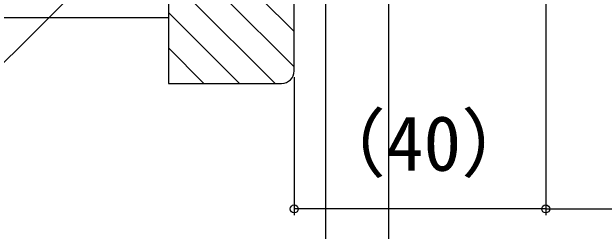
# Model space of a CAD drawing. Units: millimetres, scale not verified. Extents: x -525 to 525, y -783 to 779.
# Drawn here: x -256.5 to -162.3, y -625.3 to -590.4 of the extents above; entities that cross this region are included whole.
import ezdxf
from ezdxf.enums import TextEntityAlignment as Align

# ---------------------------------------------------------------- set-up
doc = ezdxf.new("R2010")
doc.units = ezdxf.units.MM
doc.header["$LTSCALE"] = 4
for name, color, linetype in [('0-7_YKK_D', 6, 'Continuous'), ('0-9_YSS_K', 3, 'Continuous'), ('0-A_YSS_KE', 3, 'Continuous')]:
    doc.layers.add(name, color=color, linetype=linetype)
doc.styles.add('ＭＳ ゴシック', font='')
doc.styles.get('ＭＳ ゴシック').set_extended_font_data('MS Gothic')

msp = doc.modelspace()

# ---------------------------------------------------------------- linework, layer by layer
at = {"layer": '0-7_YKK_D'}
for p, q in [((-196.562, -473.5), (-196.562, -642.8)), ((-196.562, -473.5), (-196.562, -642.8)), ((-171.563, -547.8), (-171.563, -622.8)), ((-171.563, -547.8), (-171.563, -622.8)), ((-206.562, -548.3), (-206.562, -642.8)), ((-206.562, -548.3), (-206.562, -662.8)), ((-211.562, -600.8), (-211.562, -622.8)), ((-171.563, -621.8), (-211.562, -621.8))]:
    msp.add_line(p, q, dxfattribs=at)
for points in [[(-209.063, -549.8), (-210.866, -551.603), (-265.663, -606.4), (-350.038, -606.4)], [(-171.563, -621.8), (-154.063, -621.8), (-120.513, -621.8)]]:
    msp.add_lwpolyline(points, dxfattribs=at)
for centre in [(-211.562, -621.8), (-171.563, -621.8), (-171.563, -621.8)]:
    msp.add_circle(centre, 0.637, dxfattribs=at)
at = {"layer": '0-9_YSS_K'}
for p, q in [((-211.562, -593.516), (-231.562, -573.516)), ((-211.562, -599.173), (-231.562, -579.173)), ((-214.592, -601.8), (-231.562, -584.83)), ((-290, -591.3), (-231.562, -591.3)), ((-220.249, -601.8), (-231.562, -590.486)), ((-225.906, -601.8), (-231.562, -596.143))]:
    msp.add_line(p, q, dxfattribs=at)
at = {"layer": '0-A_YSS_KE'}
for points in [[(-231.562, -499.8), (-231.562, -601.8), (-213.562, -601.8)], [(-211.562, -599.8), (-211.562, -499.8), (-231.562, -499.8)]]:
    msp.add_lwpolyline(points, dxfattribs=at)
msp.add_arc((-213.562, -599.8), 2, 270, 359.99998, dxfattribs=at)

# ---------------------------------------------------------------- texts
at = {"layer": '0-7_YKK_D', "style": 'ＭＳ ゴシック'}
msp.add_text('（40）', height=8.798, dxfattribs=at).set_placement((-208.983, -618.368), align=Align.BOTTOM_LEFT)

doc.saveas('drawing.dxf')
